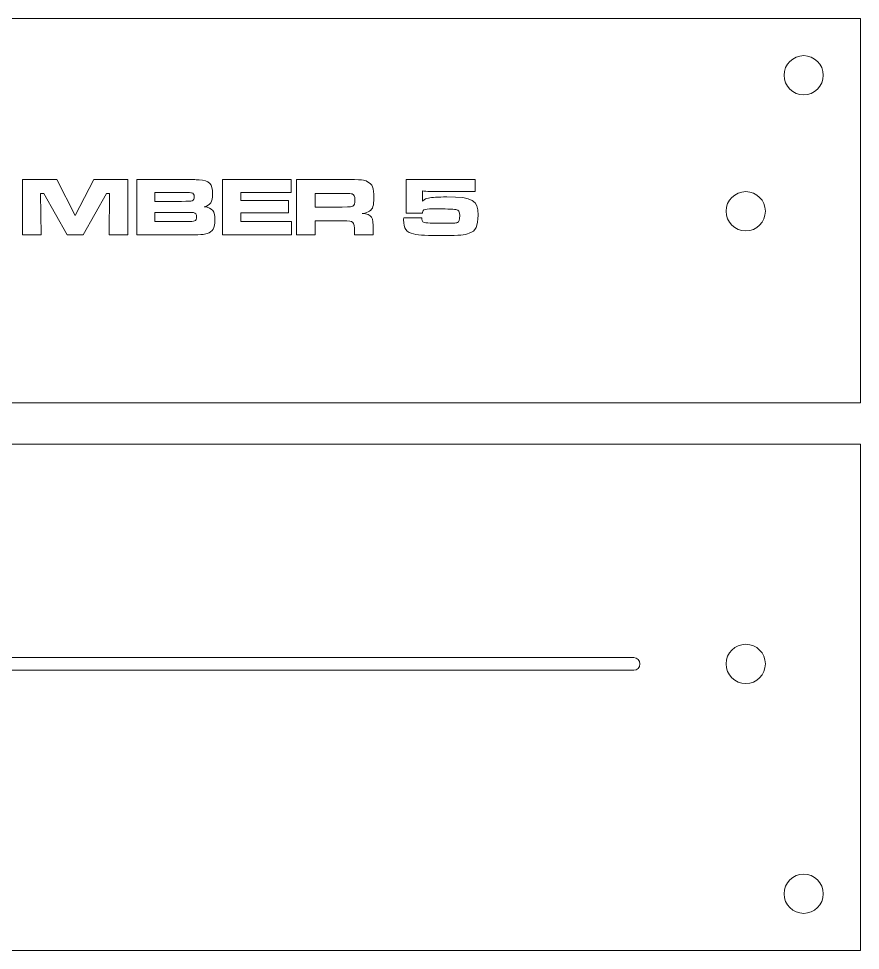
# Model space of a CAD drawing. Header units: inches. Extents: x 1.53 to 7.36, y 2.59 to 4.07.
# Drawn here: x 6.024 to 7.361, y 2.595 to 4.075 of the extents above; entities that cross this region are included whole.
import ezdxf

# ---------------------------------------------------------------- set-up
doc = ezdxf.new("R2010")
doc.units = ezdxf.units.IN
doc.header["$MEASUREMENT"] = 0
doc.layers.add('Outlines & Holes', color=7, linetype='Continuous', lineweight=0)
doc.layers.add('Text', color=7, linetype='Continuous', lineweight=0)

# ---------------------------------------------------------------- blocks, each defined once
blk = doc.blocks.new('Block_0')
at = {"layer": 'Outlines & Holes'}
for points in [[(7.3608, 3.3987), (3.2339, 3.3987), (2.546, 4.0747), (1.5308, 4.0747), (1.5308, 2.5947), (7.3608, 2.5947)], [(7.3608, 3.4647), (7.3608, 4.0747), (2.6544, 4.0747), (3.2752, 3.4647)]]:
    blk.add_lwpolyline(points, close=True, dxfattribs=at)
blk = doc.blocks.new('Block_1')
at = {"layer": 'Outlines & Holes'}
for centre in [(7.2708, 3.9847), (7.1788, 3.7687), (7.1788, 3.0497), (7.2708, 2.6847)]:
    blk.add_circle(centre, 0.0312, dxfattribs=at)
blk = doc.blocks.new('Block_3')
at = {"layer": 'Text'}
for points, knots in [([(6.0844, 3.8191), (6.0844, 3.8191), (6.1137, 3.7621), (6.1137, 3.7621), (6.1137, 3.7621), (6.1432, 3.8191), (6.1432, 3.8191), (6.1432, 3.8191), (6.1973, 3.8191), (6.1973, 3.8191), (6.1973, 3.8191), (6.1973, 3.7312), (6.1973, 3.7312), (6.1973, 3.7312), (6.1677, 3.7312), (6.1677, 3.7312), (6.1677, 3.7312), (6.1685, 3.797), (6.1685, 3.797), (6.1685, 3.797), (6.1634, 3.797), (6.1634, 3.797), (6.1634, 3.797), (6.1263, 3.7312), (6.1263, 3.7312), (6.1263, 3.7312), (6.1013, 3.7312), (6.1013, 3.7312), (6.1013, 3.7312), (6.0641, 3.797), (6.0641, 3.797), (6.0641, 3.797), (6.0588, 3.797), (6.0588, 3.797), (6.0588, 3.797), (6.0595, 3.7312), (6.0595, 3.7312), (6.0595, 3.7312), (6.0299, 3.7312), (6.0299, 3.7312), (6.0299, 3.7312), (6.0299, 3.8191), (6.0299, 3.8191), (6.0299, 3.8191), (6.0844, 3.8191), (6.0844, 3.8191)], [0, 0, 0, 0, 1, 1, 1, 2, 2, 2, 3, 3, 3, 4, 4, 4, 5, 5, 5, 6, 6, 6, 7, 7, 7, 8, 8, 8, 9, 9, 9, 10, 10, 10, 11, 11, 11, 12, 12, 12, 13, 13, 13, 14, 14, 14, 15, 15, 15, 15]), ([(6.2119, 3.8191), (6.2119, 3.8191), (6.2828, 3.8191), (6.2828, 3.8191), (6.3062, 3.819), (6.3062, 3.819), (6.3106, 3.8187), (6.3268, 3.8177), (6.3321, 3.8122), (6.3321, 3.7962), (6.3321, 3.7837), (6.3287, 3.7785), (6.3188, 3.776), (6.3318, 3.7741), (6.3358, 3.7689), (6.3358, 3.7548), (6.3358, 3.7423), (6.3321, 3.7359), (6.3233, 3.7332), (6.3177, 3.7315), (6.3161, 3.7314), (6.2829, 3.7312), (6.2829, 3.7312), (6.2119, 3.7312), (6.2119, 3.7312), (6.2119, 3.7312), (6.2119, 3.8191), (6.2119, 3.8191)], [0, 0, 0, 0, 1, 1, 1, 2, 2, 2, 3, 3, 3, 4, 4, 4, 5, 5, 5, 6, 6, 6, 7, 7, 7, 8, 8, 8, 9, 9, 9, 9]), ([(6.4567, 3.8191), (6.4567, 3.8191), (6.4567, 3.7984), (6.4567, 3.7984), (6.4567, 3.7984), (6.3771, 3.7984), (6.3771, 3.7984), (6.3771, 3.7984), (6.3771, 3.7857), (6.3771, 3.7857), (6.3771, 3.7857), (6.4527, 3.7857), (6.4527, 3.7857), (6.4527, 3.7857), (6.4527, 3.7663), (6.4527, 3.7663), (6.4527, 3.7663), (6.3771, 3.7663), (6.3771, 3.7663), (6.3771, 3.7663), (6.3771, 3.7523), (6.3771, 3.7523), (6.3771, 3.7523), (6.4573, 3.7523), (6.4573, 3.7523), (6.4573, 3.7523), (6.4573, 3.7312), (6.4573, 3.7312), (6.4573, 3.7312), (6.3475, 3.7312), (6.3475, 3.7312), (6.3475, 3.7312), (6.3475, 3.8191), (6.3475, 3.8191), (6.3475, 3.8191), (6.4567, 3.8191), (6.4567, 3.8191)], [0, 0, 0, 0, 1, 1, 1, 2, 2, 2, 3, 3, 3, 4, 4, 4, 5, 5, 5, 6, 6, 6, 7, 7, 7, 8, 8, 8, 9, 9, 9, 10, 10, 10, 11, 11, 11, 12, 12, 12, 12]), ([(6.4652, 3.8191), (6.4652, 3.8191), (6.5379, 3.8191), (6.5379, 3.8191), (6.5719, 3.8191), (6.5719, 3.8191), (6.5783, 3.8157), (6.5858, 3.8116), (6.5881, 3.8058), (6.5881, 3.7905), (6.5881, 3.7775), (6.5866, 3.7725), (6.5813, 3.7689), (6.5784, 3.767), (6.5756, 3.766), (6.5697, 3.7652), (6.585, 3.7637), (6.5876, 3.7597), (6.587, 3.7394), (6.587, 3.7394), (6.587, 3.7312), (6.587, 3.7312), (6.587, 3.7312), (6.5574, 3.7312), (6.5574, 3.7312), (6.5574, 3.7312), (6.5574, 3.7359), (6.5574, 3.7359), (6.5574, 3.7457), (6.5568, 3.7489), (6.5545, 3.7511), (6.5524, 3.7532), (6.5502, 3.7535), (6.5377, 3.7535), (6.5377, 3.7535), (6.4952, 3.7535), (6.4952, 3.7535), (6.4952, 3.7535), (6.4952, 3.7312), (6.4952, 3.7312), (6.4952, 3.7312), (6.4652, 3.7312), (6.4652, 3.7312), (6.4652, 3.7312), (6.4652, 3.8191), (6.4652, 3.8191)], [0, 0, 0, 0, 1, 1, 1, 2, 2, 2, 3, 3, 3, 4, 4, 4, 5, 5, 5, 6, 6, 6, 7, 7, 7, 8, 8, 8, 9, 9, 9, 10, 10, 10, 11, 11, 11, 12, 12, 12, 13, 13, 13, 14, 14, 14, 15, 15, 15, 15]), ([(6.7492, 3.8191), (6.7492, 3.8191), (6.7492, 3.8003), (6.7492, 3.8003), (6.7492, 3.8003), (6.6849, 3.8003), (6.6849, 3.8003), (6.6849, 3.8003), (6.6781, 3.8003), (6.6781, 3.8003), (6.6723, 3.8003), (6.6679, 3.8006), (6.6656, 3.801), (6.6656, 3.801), (6.6656, 3.7915), (6.6656, 3.7915), (6.6656, 3.7882), (6.6656, 3.787), (6.6654, 3.7849), (6.6695, 3.7882), (6.6711, 3.789), (6.675, 3.7898), (6.6797, 3.7908), (6.6908, 3.7915), (6.7038, 3.7915), (6.7456, 3.7915), (6.7537, 3.7867), (6.7537, 3.7626), (6.7537, 3.7452), (6.7499, 3.7374), (6.7397, 3.7337), (6.7318, 3.731), (6.724, 3.7302), (6.7015, 3.7302), (6.6714, 3.7302), (6.6612, 3.7307), (6.6513, 3.7327), (6.6399, 3.7351), (6.6354, 3.7411), (6.6354, 3.755), (6.6354, 3.7555), (6.6354, 3.7569), (6.6356, 3.7584), (6.6356, 3.7584), (6.6642, 3.7584), (6.6642, 3.7584), (6.6643, 3.7547), (6.6648, 3.753), (6.6659, 3.7521), (6.6682, 3.7502), (6.6753, 3.7496), (6.6935, 3.7496), (6.7151, 3.7496), (6.7179, 3.7497), (6.7209, 3.7509), (6.7237, 3.7521), (6.7246, 3.7548), (6.7246, 3.7618), (6.7246, 3.7684), (6.7232, 3.7705), (6.7184, 3.7713), (6.7139, 3.7721), (6.7, 3.7726), (6.6871, 3.7726), (6.6696, 3.7726), (6.6656, 3.7716), (6.6656, 3.767), (6.6656, 3.767), (6.6656, 3.7659), (6.6656, 3.7659), (6.6656, 3.7659), (6.6393, 3.7659), (6.6393, 3.7659), (6.6393, 3.7659), (6.6393, 3.8191), (6.6393, 3.8191), (6.6393, 3.8191), (6.7492, 3.8191), (6.7492, 3.8191)], [0, 0, 0, 0, 1, 1, 1, 2, 2, 2, 3, 3, 3, 4, 4, 4, 5, 5, 5, 6, 6, 6, 7, 7, 7, 8, 8, 8, 9, 9, 9, 10, 10, 10, 11, 11, 11, 12, 12, 12, 13, 13, 13, 14, 14, 14, 15, 15, 15, 16, 16, 16, 17, 17, 17, 18, 18, 18, 19, 19, 19, 20, 20, 20, 21, 21, 21, 22, 22, 22, 23, 23, 23, 24, 24, 24, 25, 25, 25, 26, 26, 26, 26]), ([(6.2828, 3.7845), (6.2934, 3.7845), (6.2977, 3.7847), (6.2997, 3.7855), (6.3019, 3.7863), (6.3029, 3.7886), (6.3029, 3.7917), (6.3029, 3.7954), (6.3016, 3.7974), (6.2985, 3.7981), (6.2968, 3.7983), (6.2964, 3.7983), (6.2828, 3.7984), (6.2828, 3.7984), (6.2404, 3.7984), (6.2404, 3.7984), (6.2404, 3.7984), (6.2404, 3.7845), (6.2404, 3.7845), (6.2404, 3.7845), (6.2828, 3.7845), (6.2828, 3.7845)], [0, 0, 0, 0, 1, 1, 1, 2, 2, 2, 3, 3, 3, 4, 4, 4, 5, 5, 5, 6, 6, 6, 7, 7, 7, 7]), ([(6.5376, 3.7755), (6.5527, 3.7758), (6.5527, 3.7758), (6.5548, 3.7771), (6.5571, 3.7784), (6.558, 3.7811), (6.558, 3.7866), (6.558, 3.7925), (6.5568, 3.795), (6.5537, 3.7962), (6.5516, 3.797), (6.5512, 3.797), (6.5376, 3.7971), (6.5376, 3.7971), (6.4952, 3.7971), (6.4952, 3.7971), (6.4952, 3.7971), (6.4952, 3.7755), (6.4952, 3.7755), (6.4952, 3.7755), (6.5376, 3.7755), (6.5376, 3.7755)], [0, 0, 0, 0, 1, 1, 1, 2, 2, 2, 3, 3, 3, 4, 4, 4, 5, 5, 5, 6, 6, 6, 7, 7, 7, 7]), ([(6.2829, 3.7523), (6.3008, 3.7525), (6.3008, 3.7525), (6.3031, 3.7534), (6.3056, 3.7543), (6.3066, 3.7563), (6.3066, 3.76), (6.3066, 3.7641), (6.3053, 3.7659), (6.3019, 3.7666), (6.3004, 3.7668), (6.3004, 3.7668), (6.2829, 3.767), (6.2829, 3.767), (6.2404, 3.767), (6.2404, 3.767), (6.2404, 3.767), (6.2404, 3.7523), (6.2404, 3.7523), (6.2404, 3.7523), (6.2829, 3.7523), (6.2829, 3.7523)], [0, 0, 0, 0, 1, 1, 1, 2, 2, 2, 3, 3, 3, 4, 4, 4, 5, 5, 5, 6, 6, 6, 7, 7, 7, 7])]:
    blk.add_open_spline(points, degree=3, knots=knots, dxfattribs=at)
blk = doc.blocks.new('Block_2')
at = {"layer": 'Text'}
blk.add_blockref('Block_3', (0, 0), dxfattribs=at)

msp = doc.modelspace()

# ---------------------------------------------------------------- linework, layer by layer
at = {"layer": 'Outlines & Holes'}
msp.add_open_spline([(7.0008, 3.0397), (7.0064, 3.0397), (7.0108, 3.0442), (7.0108, 3.0497), (7.0108, 3.0552), (7.0064, 3.0597), (7.0008, 3.0597), (7.0008, 3.0597), (2.7808, 3.0597), (2.7808, 3.0597), (2.7753, 3.0597), (2.7708, 3.0552), (2.7708, 3.0497), (2.7708, 3.0442), (2.7753, 3.0397), (2.7808, 3.0397), (2.7808, 3.0397), (7.0008, 3.0397), (7.0008, 3.0397)], degree=3, knots=[0, 0, 0, 0, 1, 1, 1, 2, 2, 2, 3, 3, 3, 4, 4, 4, 5, 5, 5, 6, 6, 6, 6], dxfattribs=at)

# ---------------------------------------------------------------- block references
for name in ['Block_0', 'Block_1']:
    msp.add_blockref(name, (0, 0), dxfattribs=at)
at = {"layer": 'Text'}
msp.add_blockref('Block_2', (0, 0), dxfattribs=at)

doc.saveas('drawing.dxf')
